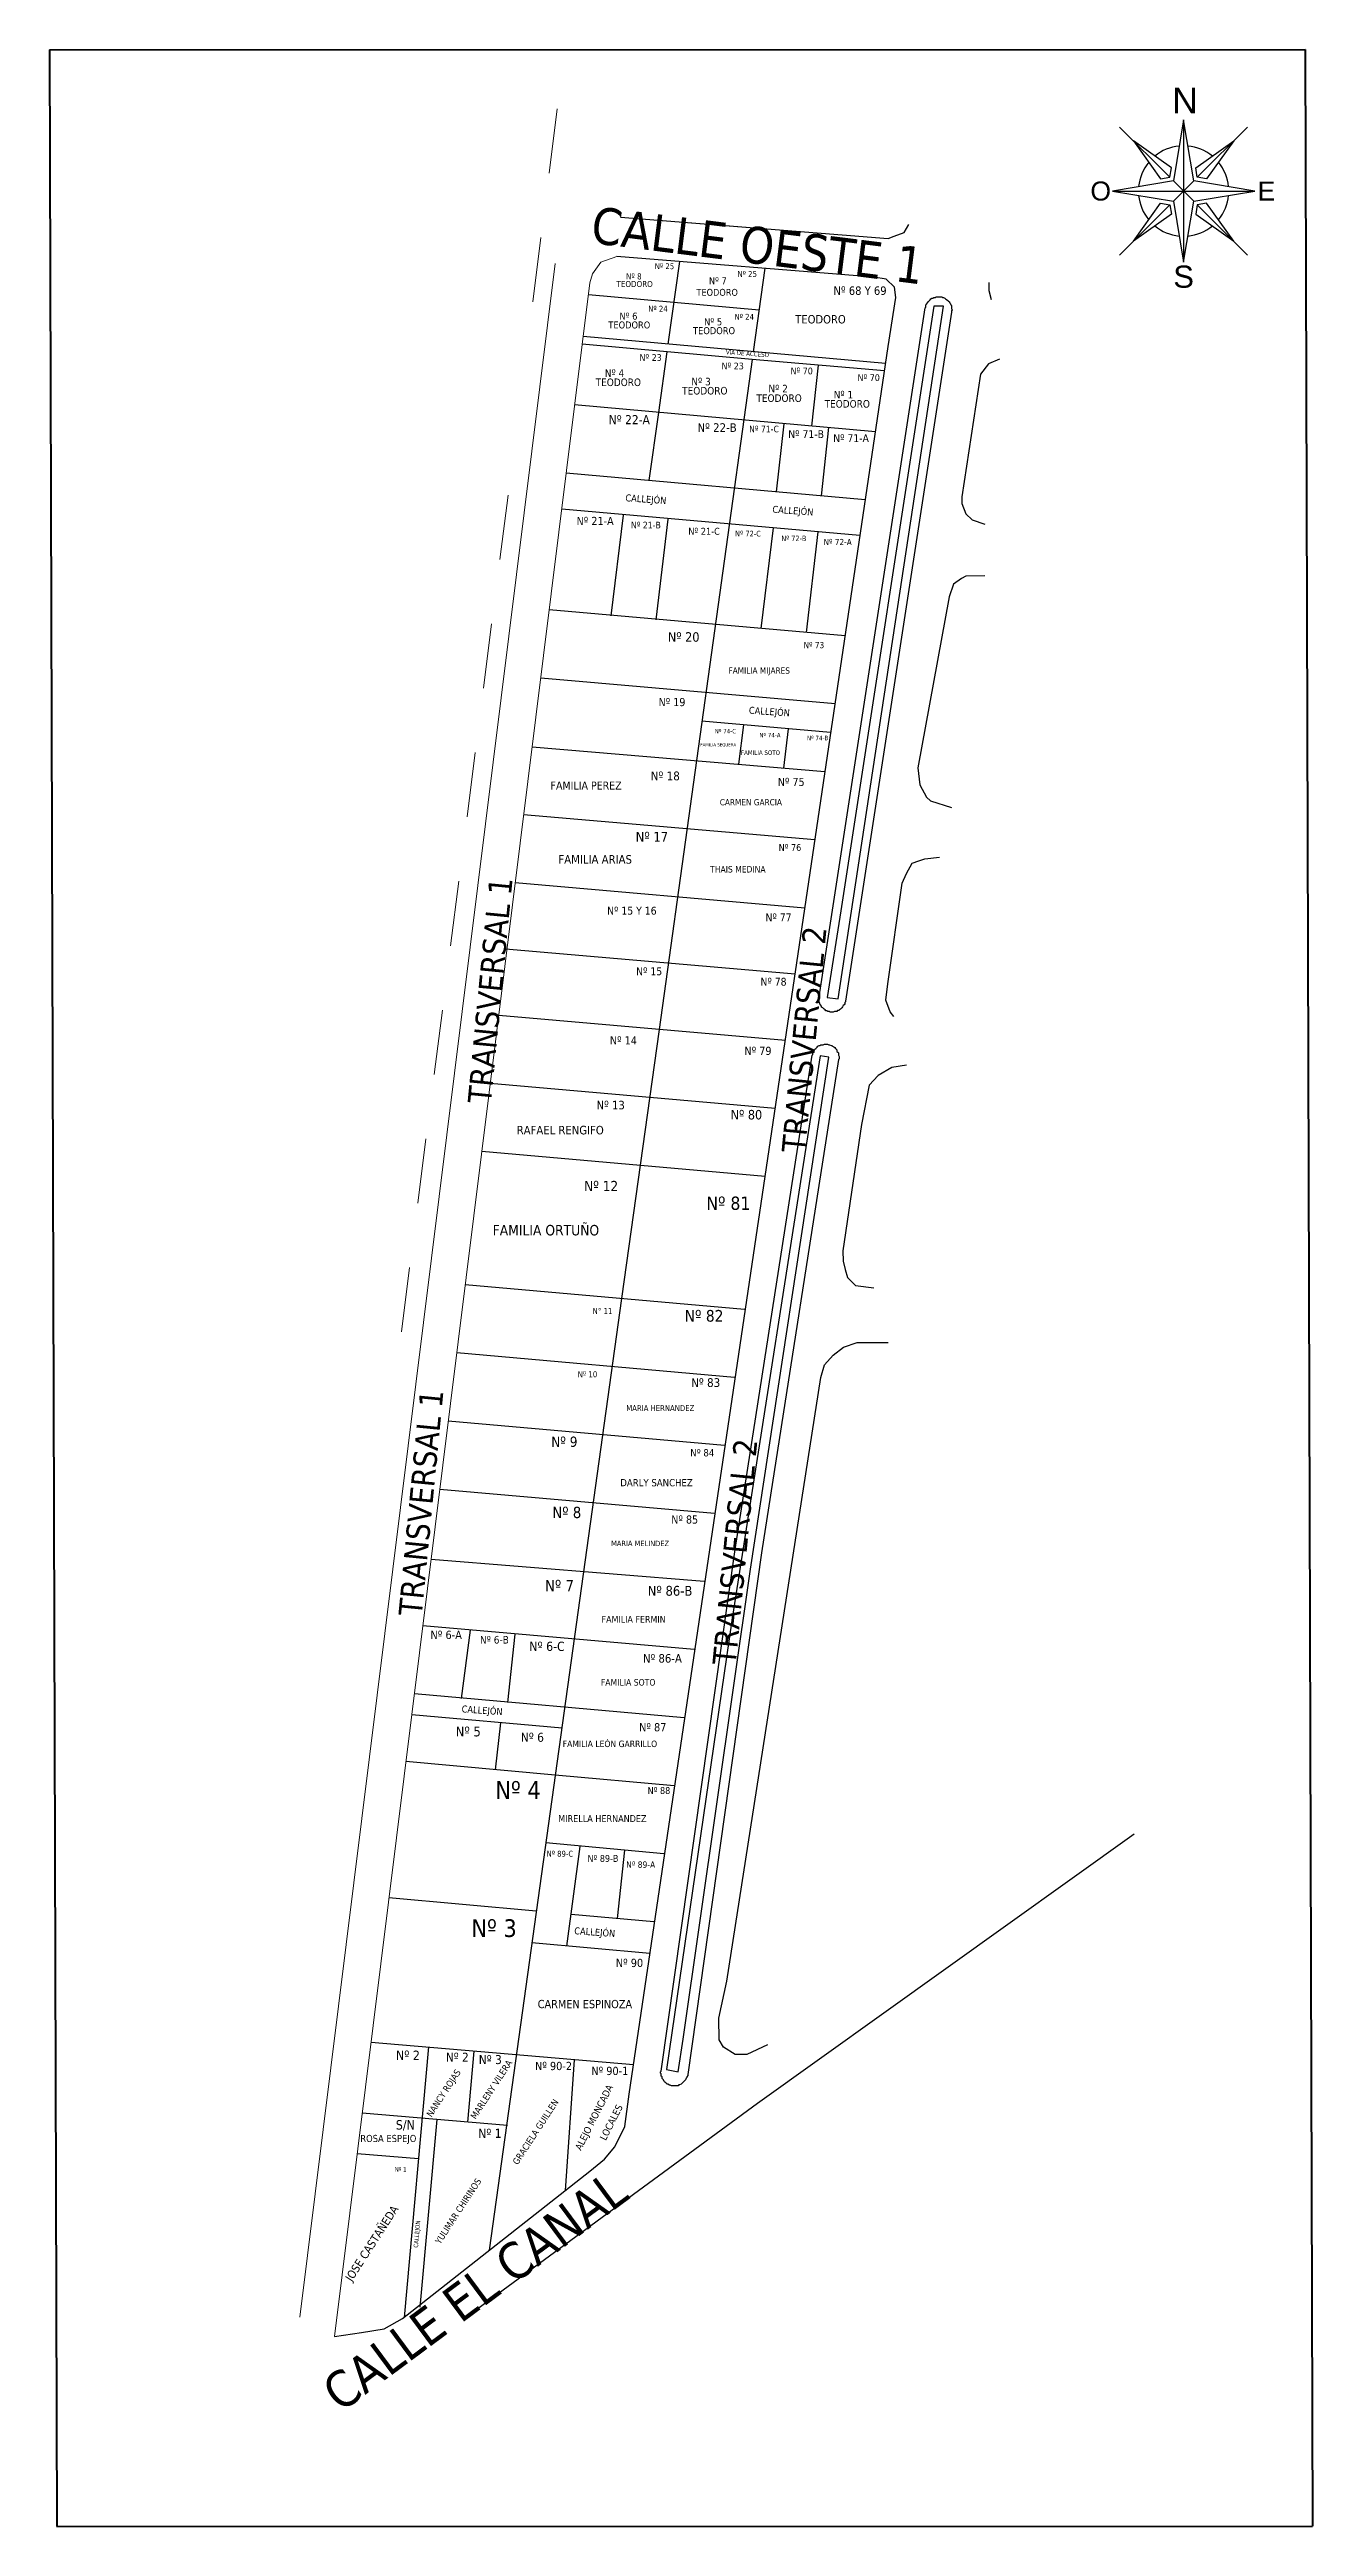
# Model space of a CAD drawing. Header units: metres. Extents: x 2 to 659295185, y -28 to 1124222152.
# Drawn here: x 667048.7 to 667237.7, y 1118986.5 to 1119357 of the extents above; entities that cross this region are included whole.
import ezdxf
from ezdxf.enums import TextEntityAlignment as Align

# ---------------------------------------------------------------- set-up
doc = ezdxf.new("R2010")
doc.units = ezdxf.units.M
doc.header["$MEASUREMENT"] = 0
doc.layers.get('0').update_dxf_attribs({"linetype": 'CONTINUOUS'})
for name, color, linetype in [('CALLES', 1, 'CONTINUOUS'), ('Cota', 3, 'CONTINUOUS'), ('MANZANA', 30, 'CONTINUOUS'), ('Parcelas', 140, 'CONTINUOUS')]:
    doc.layers.add(name, color=color, linetype=linetype)
doc.layers.add('PARCELA', color=140, linetype='CONTINUOUS', lineweight=40)
doc.styles.add('ARIAL', font='txt')
doc.styles.get("Standard").update_dxf_attribs({"font": 'tahoma.ttf'})

# ---------------------------------------------------------------- blocks, each defined once
blk = doc.blocks.new('ESTRELLA NORTE')
for p, q in [((-8.79, 8.79), (-1.88, 1.88)), ((-6.9, 6.9), (-3.16, 1.67)), ((-1.67, 3.16), (-6.9, 6.9)), ((0, 9.76), (-1.39, 1.39)), ((1.39, 1.39), (0, 9.76)), ((0, 9.76), (0, -9.76)), ((1.67, 3.16), (6.9, 6.9)), ((1.88, 1.88), (8.79, 8.79)), ((6.9, 6.9), (3.16, 1.67)), ((-1.39, 1.39), (-9.76, 0)), ((-9.76, 0), (9.76, 0)), ((-9.76, 0), (-1.39, -1.39)), ((-3.16, 1.67), (-1.88, 1.88)), ((-1.88, 1.88), (-1.67, 3.16)), ((-1.39, 1.39), (1.39, -1.39)), ((-1.39, -1.39), (1.39, 1.39)), ((-1.39, -1.39), (1.39, 1.39)), ((9.76, 0), (1.39, 1.39)), ((1.39, -1.39), (9.76, 0)), ((1.88, 1.88), (1.67, 3.16)), ((3.16, 1.67), (1.88, 1.88)), ((-8.79, -8.79), (-1.88, -1.88)), ((-6.9, -6.9), (-3.16, -1.67)), ((-1.67, -3.16), (-6.9, -6.9)), ((-3.16, -1.67), (-1.88, -1.88)), ((-1.88, -1.88), (-1.67, -3.16)), ((-1.39, -1.39), (0, -9.76)), ((0, -9.76), (1.39, -1.39)), ((1.88, -1.88), (1.67, -3.16)), ((1.67, -3.16), (6.9, -6.9)), ((3.16, -1.67), (1.88, -1.88)), ((1.88, -1.88), (8.79, -8.79)), ((6.9, -6.9), (3.16, -1.67))]:
    blk.add_line(p, q)
for major_axis, start_param, end_param in [((6.21, 0), 2.452541, 3.045246), ((-6.21, 0), -1.474449, -0.881745), ((6.21, 0), 0.881745, 1.474449), ((-6.21, 0), 3.23794, 3.830644), ((-6.21, 0), 0.096347, 0.689051), ((6.21, 0), -0.689051, -0.096347), ((-6.21, 0), 0.881745, 1.474449), ((6.21, 0), -1.474449, -0.881745)]:
    blk.add_ellipse((0, 0), major_axis=major_axis, ratio=1, start_param=start_param, end_param=end_param)
at = {"style": 'ARIAL'}
for s, height, p in [('N', 3.49, (0.18, 10.69)), ('S', 3.05, (0, -13.29))]:
    blk.add_text(s, height=height, dxfattribs=at).set_placement(p, align=Align.CENTER)
at = {"color": 7, "style": 'ARIAL'}
for s, p in [('O', (-11.39, 0)), ('E', (11.37, 0))]:
    blk.add_text(s, height=2.61, dxfattribs=at).set_placement(p, align=Align.MIDDLE)

msp = doc.modelspace()

# ---------------------------------------------------------------- linework, layer by layer
for p, q in [((667142.9772, 1119325.2882), (667141.2515, 1119312.9275)), ((667155.7564, 1119324.2655), (667154.0193, 1119311.7803)), ((667154.8875, 1119318.0202), (667129.3496, 1119320.3148)), ((667153.8315, 1119310.6453), (667128.4308, 1119312.9275)), ((667173.7942, 1119310.0035), (667128.5725, 1119314.0667)), ((667141.0927, 1119311.7899), (667139.8255, 1119302.713)), ((667153.861, 1119310.6427), (667139.917, 1119210.42)), ((667173.6325, 1119308.9122), (667153.8315, 1119310.6453)), ((667163.7135, 1119309.7803), (667162.711, 1119300.6688)), ((667172.2864, 1119299.8246), (667127.2989, 1119303.8276)), ((667139.8255, 1119302.713), (667138.4063, 1119292.5108)), ((667158.6079, 1119301.0218), (667157.4622, 1119290.8408)), ((667165.2903, 1119300.4576), (667164.178, 1119290.2326)), ((667170.7786, 1119289.6457), (667126.0276, 1119293.6064)), ((667169.9851, 1119284.2891), (667125.3586, 1119288.2278)), ((667134.5644, 1119287.3373), (667132.7195, 1119272.3028)), ((667141.2444, 1119286.7484), (667139.4626, 1119271.7083)), ((667157.0171, 1119285.4324), (667155.1723, 1119270.3978)), ((667163.6972, 1119284.8434), (667161.9153, 1119269.8034)), ((667167.7629, 1119269.2878), (667123.4874, 1119273.1838)), ((667166.2551, 1119259.1089), (667122.2185, 1119262.9824)), ((667165.5842, 1119254.8356), (667146.3327, 1119256.5328)), ((667164.7473, 1119248.93), (667120.9311, 1119252.6321)), ((667152.5489, 1119255.9847), (667151.823, 1119250.0694)), ((667159.23, 1119255.3957), (667158.5289, 1119249.4782)), ((667163.2395, 1119238.751), (667119.6709, 1119242.5002)), ((667161.7317, 1119228.5721), (667118.407, 1119232.3385)), ((667160.2643, 1119218.6662), (667116.9396, 1119222.4326)), ((667158.817, 1119208.7714), (667115.9408, 1119212.5113)), ((667139.917, 1119210.42), (667134.3152, 1119170.1563)), ((667157.3092, 1119198.5925), (667114.6744, 1119202.3298)), ((667155.8014, 1119188.4136), (667113.4068, 1119192.1383)), ((667152.7212, 1119168.5386), (667110.9283, 1119172.2118)), ((667134.3152, 1119170.1563), (667114.5101, 1119027.8066)), ((667151.2134, 1119158.3597), (667109.661, 1119162.0229)), ((667149.7055, 1119148.1807), (667108.3906, 1119151.809)), ((667148.1977, 1119138.0018), (667107.123, 1119141.6176)), ((667146.6899, 1119127.8229), (667105.8195, 1119131.1383)), ((667145.1821, 1119117.6439), (667104.5852, 1119121.2148)), ((667111.6727, 1119120.5474), (667110.3408, 1119110.3529)), ((667118.3582, 1119119.958), (667117.233, 1119109.7453)), ((667143.6743, 1119107.465), (667103.3164, 1119111.0134)), ((667125.4153, 1119105.9002), (667102.9178, 1119107.8836)), ((667116.1979, 1119106.7128), (667115.4225, 1119099.6752)), ((667124.3947, 1119098.8528), (667102.0585, 1119100.9)), ((667142.1665, 1119097.2861), (667124.3947, 1119098.8528)), ((667140.6587, 1119087.1072), (667122.9859, 1119088.7269)), ((667128.0863, 1119088.2155), (667126.0967, 1119073.3121)), ((667134.7719, 1119087.6261), (667133.6466, 1119077.4135)), ((667121.5648, 1119078.513), (667099.521, 1119080.4996)), ((667139.1508, 1119076.9282), (667126.7576, 1119078.0451)), ((667138.5699, 1119072.2125), (667120.9049, 1119073.7698)), ((667136.0988, 1119055.5303), (667096.8345, 1119058.9009)), ((667105.4376, 1119058.2144), (667101.7718, 1119017.7522)), ((667112.2353, 1119057.5788), (667111.2734, 1119046.9619)), ((667127.2474, 1119056.3107), (667125.869, 1119036.7199)), ((667117.2704, 1119046.4525), (667095.5159, 1119048.2993)), ((667106.6862, 1119047.3516), (667104.1447, 1119019.3)), ((667103.9199, 1119041.4628), (667094.7633, 1119042.2488))]:
    msp.add_line(p, q)
at = {"layer": 'MANZANA', "lineweight": -2}
for p, q in [((667134.1538, 1119331.9092), (667174.2162, 1119328.7206)), ((667176.6157, 1119329.6204), (667177.2754, 1119330.8402)), ((667174.2162, 1119328.7206), (667175.0902, 1119329.0606)), ((667175.0902, 1119329.0606), (667176.6157, 1119329.6204)), ((667172.0475, 1119322.9618), (667133.6072, 1119326.0381)), ((667173.9111, 1119322.6419), (667172.0475, 1119322.9618)), ((667175.1232, 1119321.4221), (667173.9111, 1119322.6419)), ((667174.1749, 1119312.5739), (667175.3458, 1119319.8824)), ((667175.3458, 1119319.8824), (667175.1232, 1119321.4221)), ((667189.2566, 1119322.152), (667189.2566, 1119320.9322)), ((667189.2566, 1119322.152), (667189.2566, 1119320.9322)), ((667189.2566, 1119320.9322), (667189.5947, 1119319.6125)), ((667189.2566, 1119320.9322), (667189.5947, 1119319.6125)), ((667135.4525, 1119051.1671), (667174.1749, 1119312.5739)), ((667188.0032, 1119308.4348), (667185.2326, 1119290.0585)), ((667188.0032, 1119308.4348), (667185.2326, 1119290.0585)), ((667189.1989, 1119309.9844), (667188.0032, 1119308.4348)), ((667189.1989, 1119309.9844), (667188.0032, 1119308.4348)), ((667190.8398, 1119310.6543), (667189.1989, 1119309.9844)), ((667190.8398, 1119310.6543), (667189.1989, 1119309.9844)), ((667185.2326, 1119290.0585), (667185.2409, 1119289.0687)), ((667185.2326, 1119290.0585), (667185.2409, 1119289.0687)), ((667185.2409, 1119289.0687), (667185.7933, 1119287.519)), ((667185.2409, 1119289.0687), (667185.7933, 1119287.519)), ((667185.7933, 1119287.519), (667186.7828, 1119286.6392)), ((667185.7933, 1119287.519), (667186.7828, 1119286.6392)), ((667186.7828, 1119286.6392), (667188.6464, 1119285.9893)), ((667186.7828, 1119286.6392), (667188.6464, 1119285.9893)), ((667183.3278, 1119275.1215), (667178.6194, 1119249.5567)), ((667183.3278, 1119275.1215), (667178.6194, 1119249.5567)), ((667183.9792, 1119277.0012), (667183.3278, 1119275.1215)), ((667183.9792, 1119277.0012), (667183.3278, 1119275.1215)), ((667185.1749, 1119277.891), (667183.9792, 1119277.0012)), ((667185.1749, 1119277.891), (667183.9792, 1119277.0012)), ((667185.8346, 1119278.2309), (667185.1749, 1119277.891)), ((667185.8346, 1119278.2309), (667185.1749, 1119277.891)), ((667188.6794, 1119278.2409), (667185.8346, 1119278.2309)), ((667178.6194, 1119249.5567), (667178.9575, 1119247.0073)), ((667178.6194, 1119249.5567), (667178.9575, 1119247.0073)), ((667178.9575, 1119247.0073), (667179.9553, 1119245.1376)), ((667178.9575, 1119247.0073), (667179.9553, 1119245.1376)), ((667179.9553, 1119245.1376), (667180.5077, 1119244.5878)), ((667179.9553, 1119245.1376), (667180.5077, 1119244.5878)), ((667180.5077, 1119244.5878), (667183.6906, 1119243.598)), ((667176.9373, 1119233.73), (667177.8031, 1119235.2796)), ((667176.9373, 1119233.73), (667177.8031, 1119235.2796)), ((667177.8031, 1119235.2796), (667178.7926, 1119235.6196)), ((667177.8031, 1119235.2796), (667178.7926, 1119235.6196)), ((667178.7926, 1119235.6196), (667179.6667, 1119235.9495)), ((667178.7926, 1119235.6196), (667179.6667, 1119235.9495)), ((667179.6667, 1119235.9495), (667181.8601, 1119236.1795)), ((667174.1584, 1119217.2333), (667176.2859, 1119232.2903)), ((667174.1584, 1119217.2333), (667176.2859, 1119232.2903)), ((667176.2859, 1119232.2903), (667176.9373, 1119233.73)), ((667176.2859, 1119232.2903), (667176.9373, 1119233.73)), ((667173.8451, 1119214.8038), (667174.1584, 1119217.2333)), ((667173.8451, 1119214.8038), (667174.1584, 1119217.2333)), ((667174.5048, 1119213.0342), (667173.8451, 1119214.8038)), ((667174.5048, 1119213.0342), (667173.8451, 1119214.8038)), ((667175.0572, 1119212.3743), (667174.5048, 1119213.0342)), ((667175.0572, 1119212.3743), (667174.5048, 1119213.0342)), ((667174.7686, 1119204.7459), (667172.6907, 1119203.5161)), ((667174.7686, 1119204.7459), (667172.6907, 1119203.5161)), ((667176.9538, 1119205.0858), (667174.7686, 1119204.7459)), ((667176.9538, 1119205.0858), (667174.7686, 1119204.7459)), ((667171.3796, 1119202.0764), (667170.2004, 1119196.2076)), ((667171.3796, 1119202.0764), (667170.2004, 1119196.2076)), ((667172.6907, 1119203.5161), (667171.3796, 1119202.0764)), ((667172.6907, 1119203.5161), (667171.3796, 1119202.0764)), ((667172.6907, 1119203.5161), (667172.6907, 1119203.5161)), ((667172.6907, 1119203.5161), (667172.6907, 1119203.5161)), ((667170.2004, 1119196.2076), (667167.4381, 1119177.2815)), ((667170.2004, 1119196.2076), (667167.4381, 1119177.2815)), ((667167.4381, 1119177.2815), (667167.4463, 1119175.7318)), ((667167.4381, 1119177.2815), (667167.4463, 1119175.7318)), ((667167.4463, 1119175.7318), (667167.7762, 1119174.522)), ((667167.4463, 1119175.7318), (667167.7762, 1119174.522)), ((667167.7762, 1119174.522), (667168.1142, 1119173.3023)), ((667167.7762, 1119174.522), (667168.1142, 1119173.3023)), ((667168.1142, 1119173.3023), (667169.3181, 1119172.0925)), ((667168.1142, 1119173.3023), (667169.3181, 1119172.0925)), ((667169.3181, 1119172.0925), (667172.064, 1119171.7726)), ((667169.3181, 1119172.0925), (667172.064, 1119171.7726)), ((667169.582, 1119163.5742), (667174.1832, 1119163.5942)), ((667164.1233, 1119158.3553), (667164.6592, 1119160.2349)), ((667164.1233, 1119158.3553), (667164.6592, 1119160.2349)), ((667164.6592, 1119160.2349), (667165.9703, 1119161.6846)), ((667164.6592, 1119160.2349), (667165.9703, 1119161.6846)), ((667165.9703, 1119161.6846), (667167.4958, 1119162.9044)), ((667165.9703, 1119161.6846), (667167.4958, 1119162.9044)), ((667167.4958, 1119162.9044), (667169.582, 1119163.5742)), ((667167.4958, 1119162.9044), (667169.582, 1119163.5742)), ((667150.0641, 1119068.0437), (667164.1233, 1119158.3553)), ((667150.0641, 1119068.0437), (667164.1233, 1119158.3553)), ((667154.6323, 1119049.8174), (667211.0009, 1119090.0992)), ((667148.8767, 1119062.5048), (667150.0641, 1119068.0437)), ((667148.8767, 1119062.5048), (667150.0641, 1119068.0437)), ((667148.8932, 1119059.2955), (667148.8767, 1119062.5048)), ((667148.8932, 1119059.2955), (667148.8767, 1119062.5048)), ((667149.5611, 1119058.1957), (667148.8932, 1119059.2955)), ((667149.5611, 1119058.1957), (667148.8932, 1119059.2955)), ((667151.3175, 1119057.0959), (667149.5611, 1119058.1957)), ((667151.3175, 1119057.0959), (667149.5611, 1119058.1957)), ((667153.0656, 1119057.1059), (667151.3175, 1119057.0959)), ((667153.0656, 1119057.1059), (667151.3175, 1119057.0959)), ((667156.133, 1119058.5556), (667153.0656, 1119057.1059)), ((667156.133, 1119058.5556), (667153.0656, 1119057.1059)), ((667111.9271, 1119018.4338), (667154.6323, 1119049.8174)), ((667111.9271, 1119018.4338), (667154.6323, 1119049.8174)), ((667134.8175, 1119046.2981), (667135.4525, 1119051.1671)), ((667133.292, 1119043.2987), (667134.8175, 1119046.2981)), ((667129.5897, 1119039.6395), (667131.7666, 1119041.4191)), ((667131.7666, 1119041.4191), (667133.292, 1119043.2987)), ((667101.5208, 1119017.614), (667129.5897, 1119039.6395)), ((667091.3623, 1119014.9057), (667095.3941, 1119015.4844)), ((667095.3941, 1119015.4844), (667098.7914, 1119016.0543)), ((667098.7914, 1119016.0543), (667101.5208, 1119017.614))]:
    msp.add_line(p, q, dxfattribs=at)
at = {"layer": 'MANZANA', "lineweight": 0}
for p, q in [((667086.1902, 1119017.8112), (667124.3968, 1119324.9835)), ((667091.3623, 1119014.9057), (667129.5689, 1119322.078))]:
    msp.add_line(p, q, dxfattribs=at)
msp.add_lwpolyline([(667129.5689, 1119322.078), (667129.9784, 1119323.4437), (667131.2264, 1119325.2075), (667133.6072, 1119326.0381)], dxfattribs=at)
at = {"layer": 'MANZANA', "linetype": 'Continuous', "lineweight": -2}
for points in [[(667163.8676, 1119215.3137), (667179.7409, 1119318.3527), (667179.8481, 1119318.4627), (667179.8481, 1119318.6827), (667179.8481, 1119318.7926), (667179.9553, 1119318.9026), (667180.0625, 1119319.1226), (667180.1697, 1119319.2326), (667180.2851, 1119319.3525), (667180.3923, 1119319.4625), (667180.4995, 1119319.5725), (667180.6067, 1119319.6825), (667180.7139, 1119319.7924), (667180.9365, 1119319.7924), (667181.0437, 1119319.9024), (667181.2664, 1119319.9024), (667181.3736, 1119320.0124), (667181.5962, 1119320.0224), (667181.7034, 1119320.0224), (667181.9178, 1119320.0224), (667182.0332, 1119320.0224), (667182.2476, 1119320.0224), (667182.3631, 1119319.9124), (667182.4703, 1119319.9124), (667182.6929, 1119319.8024), (667182.8001, 1119319.6925), (667182.9073, 1119319.5825), (667183.1299, 1119319.4725), (667183.2371, 1119319.3625), (667183.3526, 1119319.2526), (667183.3526, 1119319.1426), (667183.4598, 1119319.0326), (667183.567, 1119318.8126), (667183.6824, 1119318.7027), (667183.6824, 1119318.5927), (667183.6824, 1119318.3727), (667183.6824, 1119318.2528), (667183.7896, 1119318.0328), (667183.6824, 1119317.9228), (667183.6824, 1119317.7029), (667167.8174, 1119214.6638), (667167.8174, 1119214.5539), (667167.7102, 1119214.4439), (667167.7102, 1119214.2239), (667167.603, 1119214.114), (667167.4876, 1119214.004), (667167.3804, 1119213.774), (667167.2732, 1119213.664), (667167.166, 1119213.5541), (667167.0588, 1119213.4441), (667166.9433, 1119213.3341), (667166.8361, 1119213.2241), (667166.6217, 1119213.2241), (667166.5063, 1119213.1142), (667166.2919, 1119213.1142), (667166.1765, 1119213.1142), (667165.9621, 1119212.9942), (667165.8549, 1119212.9942), (667165.6322, 1119212.9942), (667165.525, 1119212.9942), (667165.4096, 1119213.1042), (667165.1952, 1119213.1042), (667165.088, 1119213.2141), (667164.8654, 1119213.2141), (667164.7582, 1119213.3241), (667164.6427, 1119213.4341), (667164.5355, 1119213.5441), (667164.4283, 1119213.654), (667164.2057, 1119213.764), (667164.2057, 1119213.874), (667164.0903, 1119214.094), (667163.9831, 1119214.2039), (667163.9831, 1119214.3139), (667163.8759, 1119214.5339), (667163.8759, 1119214.6438), (667163.8676, 1119214.8738), (667163.8676, 1119214.9838), (667163.8676, 1119215.2037)], [(667163.8676, 1119215.3137), (667179.7409, 1119318.3527), (667179.8481, 1119318.4627), (667179.8481, 1119318.6827), (667179.8481, 1119318.7926), (667179.9553, 1119318.9026), (667180.0625, 1119319.1226), (667180.1697, 1119319.2326), (667180.2851, 1119319.3525), (667180.3923, 1119319.4625), (667180.4995, 1119319.5725), (667180.6067, 1119319.6825), (667180.7139, 1119319.7924), (667180.9365, 1119319.7924), (667181.0437, 1119319.9024), (667181.2664, 1119319.9024), (667181.3736, 1119320.0124), (667181.5962, 1119320.0224), (667181.7034, 1119320.0224), (667181.9178, 1119320.0224), (667182.0332, 1119320.0224), (667182.2476, 1119320.0224), (667182.3631, 1119319.9124), (667182.4703, 1119319.9124), (667182.6929, 1119319.8024), (667182.8001, 1119319.6925), (667182.9073, 1119319.5825), (667183.1299, 1119319.4725), (667183.2371, 1119319.3625), (667183.3526, 1119319.2526), (667183.3526, 1119319.1426), (667183.4598, 1119319.0326), (667183.567, 1119318.8126), (667183.6824, 1119318.7027), (667183.6824, 1119318.5927), (667183.6824, 1119318.3727), (667183.6824, 1119318.2528), (667183.7896, 1119318.0328), (667183.6824, 1119317.9228), (667183.6824, 1119317.7029), (667167.8174, 1119214.6638), (667167.8174, 1119214.5539), (667167.7102, 1119214.4439), (667167.7102, 1119214.2239), (667167.603, 1119214.114), (667167.4876, 1119214.004), (667167.3804, 1119213.774), (667167.2732, 1119213.664), (667167.166, 1119213.5541), (667167.0588, 1119213.4441), (667166.9433, 1119213.3341), (667166.8361, 1119213.2241), (667166.6217, 1119213.2241), (667166.5063, 1119213.1142), (667166.2919, 1119213.1142), (667166.1765, 1119213.1142), (667165.9621, 1119212.9942), (667165.8549, 1119212.9942), (667165.6322, 1119212.9942), (667165.525, 1119212.9942), (667165.4096, 1119213.1042), (667165.1952, 1119213.1042), (667165.088, 1119213.2141), (667164.8654, 1119213.2141), (667164.7582, 1119213.3241), (667164.6427, 1119213.4341), (667164.5355, 1119213.5441), (667164.4283, 1119213.654), (667164.2057, 1119213.764), (667164.2057, 1119213.874), (667164.0903, 1119214.094), (667163.9831, 1119214.2039), (667163.9831, 1119214.3139), (667163.8759, 1119214.5339), (667163.8759, 1119214.6438), (667163.8676, 1119214.8738), (667163.8676, 1119214.9838), (667163.8676, 1119215.2037)], [(667166.7207, 1119214.9938), (667182.4785, 1119318.5827), (667181.052, 1119318.5827), (667167.1, 1119228.1511), (667165.0715, 1119215.2037)], [(667166.7207, 1119214.9938), (667182.4785, 1119318.5827), (667181.052, 1119318.5827), (667167.1, 1119228.1511), (667165.0715, 1119215.2037)], [(667166.7619, 1119205.9256), (667155.2507, 1119132.1006), (667144.2095, 1119054.0765), (667144.2095, 1119053.9666), (667144.0941, 1119053.7466), (667144.1023, 1119053.6366), (667143.9869, 1119053.5266), (667143.8797, 1119053.3067), (667143.7725, 1119053.1967), (667143.6653, 1119053.0767), (667143.5499, 1119052.9668), (667143.4427, 1119052.8568), (667143.3355, 1119052.7468), (667143.2283, 1119052.6368), (667143.0056, 1119052.5268), (667142.8984, 1119052.5268), (667142.7913, 1119052.4169), (667142.5686, 1119052.4169), (667142.4614, 1119052.4169), (667142.2388, 1119052.4069), (667142.1316, 1119052.4069), (667141.9089, 1119052.4069), (667141.8018, 1119052.4069), (667141.5791, 1119052.5168), (667141.4719, 1119052.5168), (667141.2575, 1119052.6268), (667141.1421, 1119052.6268), (667141.0349, 1119052.7368), (667140.9277, 1119052.8468), (667140.8123, 1119052.9568), (667140.7051, 1119053.0667), (667140.5896, 1119053.2867), (667140.4824, 1119053.3967), (667140.3752, 1119053.5066), (667140.3752, 1119053.7266), (667140.2598, 1119053.8366), (667140.2598, 1119053.9466), (667140.2598, 1119054.1765), (667140.1526, 1119054.2865), (667140.1526, 1119054.5064), (667140.2598, 1119054.6164), (667151.3092, 1119132.6405), (667151.3092, 1119132.6405), (667151.3092, 1119132.6405), (667162.8122, 1119206.5655), (667162.9194, 1119206.6755), (667162.9194, 1119206.7954), (667163.0266, 1119207.0154), (667163.0266, 1119207.1254), (667163.142, 1119207.2354), (667163.2492, 1119207.4553), (667163.3564, 1119207.5653), (667163.4636, 1119207.6753), (667163.5708, 1119207.7852), (667163.6862, 1119207.9052), (667163.9006, 1119208.0152), (667164.0078, 1119208.0152), (667164.1233, 1119208.1252), (667164.3376, 1119208.1252), (667164.4531, 1119208.1252), (667164.6675, 1119208.2352), (667164.7747, 1119208.2352), (667164.9973, 1119208.2352), (667165.1045, 1119208.2352), (667165.3271, 1119208.1252), (667165.4343, 1119208.1252), (667165.657, 1119208.0152), (667165.7642, 1119208.0152), (667165.8714, 1119207.9052), (667166.094, 1119207.8052), (667166.2012, 1119207.6953), (667166.3166, 1119207.5753), (667166.4238, 1119207.4653), (667166.531, 1119207.3553), (667166.5393, 1119207.1354), (667166.6465, 1119207.0254), (667166.7537, 1119206.9154), (667166.7537, 1119206.6955), (667166.7537, 1119206.5855), (667166.8691, 1119206.3655), (667166.8691, 1119206.2556), (667166.8691, 1119206.0356), (667166.7619, 1119205.9256)], [(667166.7619, 1119205.9256), (667155.2507, 1119132.1006), (667144.2095, 1119054.0765), (667144.2095, 1119053.9666), (667144.0941, 1119053.7466), (667144.1023, 1119053.6366), (667143.9869, 1119053.5266), (667143.8797, 1119053.3067), (667143.7725, 1119053.1967), (667143.6653, 1119053.0767), (667143.5499, 1119052.9668), (667143.4427, 1119052.8568), (667143.3355, 1119052.7468), (667143.2283, 1119052.6368), (667143.0056, 1119052.5268), (667142.8984, 1119052.5268), (667142.7913, 1119052.4169), (667142.5686, 1119052.4169), (667142.4614, 1119052.4169), (667142.2388, 1119052.4069), (667142.1316, 1119052.4069), (667141.9089, 1119052.4069), (667141.8018, 1119052.4069), (667141.5791, 1119052.5168), (667141.4719, 1119052.5168), (667141.2575, 1119052.6268), (667141.1421, 1119052.6268), (667141.0349, 1119052.7368), (667140.9277, 1119052.8468), (667140.8123, 1119052.9568), (667140.7051, 1119053.0667), (667140.5896, 1119053.2867), (667140.4824, 1119053.3967), (667140.3752, 1119053.5066), (667140.3752, 1119053.7266), (667140.2598, 1119053.8366), (667140.2598, 1119053.9466), (667140.2598, 1119054.1765), (667140.1526, 1119054.2865), (667140.1526, 1119054.5064), (667140.2598, 1119054.6164), (667151.3092, 1119132.6405), (667151.3092, 1119132.6405), (667151.3092, 1119132.6405), (667162.8122, 1119206.5655), (667162.9194, 1119206.6755), (667162.9194, 1119206.7954), (667163.0266, 1119207.0154), (667163.0266, 1119207.1254), (667163.142, 1119207.2354), (667163.2492, 1119207.4553), (667163.3564, 1119207.5653), (667163.4636, 1119207.6753), (667163.5708, 1119207.7852), (667163.6862, 1119207.9052), (667163.9006, 1119208.0152), (667164.0078, 1119208.0152), (667164.1233, 1119208.1252), (667164.3376, 1119208.1252), (667164.4531, 1119208.1252), (667164.6675, 1119208.2352), (667164.7747, 1119208.2352), (667164.9973, 1119208.2352), (667165.1045, 1119208.2352), (667165.3271, 1119208.1252), (667165.4343, 1119208.1252), (667165.657, 1119208.0152), (667165.7642, 1119208.0152), (667165.8714, 1119207.9052), (667166.094, 1119207.8052), (667166.2012, 1119207.6953), (667166.3166, 1119207.5753), (667166.4238, 1119207.4653), (667166.531, 1119207.3553), (667166.5393, 1119207.1354), (667166.6465, 1119207.0254), (667166.7537, 1119206.9154), (667166.7537, 1119206.6955), (667166.7537, 1119206.5855), (667166.8691, 1119206.3655), (667166.8691, 1119206.2556), (667166.8691, 1119206.0356), (667166.7619, 1119205.9256)], [(667165.3354, 1119206.2456), (667164.0161, 1119206.4655), (667150.8062, 1119122.0127), (667141.0266, 1119054.8364), (667142.783, 1119054.5164), (667143.5251, 1119059.3854), (667153.618, 1119129.6611)], [(667165.3354, 1119206.2456), (667164.0161, 1119206.4655), (667150.8062, 1119122.0127), (667141.0266, 1119054.8364), (667142.783, 1119054.5164), (667143.5251, 1119059.3854), (667153.618, 1119129.6611)]]:
    msp.add_lwpolyline(points, close=True, dxfattribs=at)
at = {"layer": 'PARCELA'}
for p, q in [((667048.7423, 1119356.9259), (667236.5717, 1119356.9882)), ((667048.7423, 1119356.9259), (667049.8437, 1118986.4901)), ((667236.5717, 1119356.9882), (667237.6731, 1118986.5523)), ((667049.8437, 1118986.4901), (667237.6731, 1118986.5523))]:
    msp.add_line(p, q, dxfattribs=at)
at = {"layer": 'Parcelas', "lineweight": 0}
for p, q in [((667123.4774, 1119338.4992), (667124.7055, 1119348.1288)), ((667121.0213, 1119319.24), (667122.2494, 1119328.8696)), ((667116.1091, 1119280.7215), (667117.3371, 1119290.3511)), ((667113.653, 1119261.4622), (667114.881, 1119271.0918)), ((667111.1968, 1119242.203), (667112.4249, 1119251.8326)), ((667108.7407, 1119222.9437), (667109.9688, 1119232.5733)), ((667106.2846, 1119203.6845), (667107.5127, 1119213.3141)), ((667103.8285, 1119184.4252), (667105.0566, 1119194.0548)), ((667101.3724, 1119165.166), (667102.6004, 1119174.7956))]:
    msp.add_line(p, q, dxfattribs=at)
at = {"layer": 'Parcelas'}
for q in [(667174.2162, 1119328.7206), (667154.1805, 1119330.3153)]:
    msp.add_line((667134.1538, 1119331.9092), q, dxfattribs=at)

# ---------------------------------------------------------------- block references
at = {"layer": 'MANZANA', "color": 20, "xscale": 1.089035049198118, "yscale": 1.089035049198118, "zscale": 1.089035049198118}
msp.add_blockref('ESTRELLA NORTE', (667218.3977, 1119335.8277), dxfattribs=at)

# ---------------------------------------------------------------- texts
at = {"layer": 'CALLES', "color": 0}
for s, height, rotation, p in [('CALLE OESTE 1', 5.501231, 352.810288, (667129.5538, 1119328.1019)), ('TRANSVERSAL 1', 3.5001, 84.485483, (667114.7685, 1119199.2365)), ('TRANSVERSAL 2', 3.5001, 84.485483, (667161.7362, 1119191.89)), ('TRANSVERSAL 1', 3.5001, 84.485483, (667104.4186, 1119122.5842)), ('TRANSVERSAL 2', 3.5001, 84.485483, (667151.3862, 1119115.2377)), ('CALLE EL CANAL', 5.501231, 36.571931, (667092.2795, 1119003.4362))]:
    msp.add_text(s, height=height, rotation=rotation, dxfattribs=at).set_placement(p)
at = {"layer": 'Cota', "lineweight": 0, "attachment_point": 1}
for s, width, insert, char_height in [('Nº 8', 17.52809, (667134.9962, 1119323.5094), 0.908), ('Nº 25', 17.52809, (667139.2769, 1119325.0162), 0.87728), ('\\pi1.023;Nº 7\\P\\pi-0.84901;TEODORO', 4.769093, (667146.3655, 1119322.917), 1.036994), ('Nº 25', 17.52809, (667151.6563, 1119323.8638), 0.87728), ('TEODORO', 17.52809, (667133.5579, 1119322.3708), 0.908), ('Nº 68 Y 69', 17.52809, (667166.0216, 1119321.5576), 1.26305), ('TEODORO', 17.52809, (667132.34, 1119316.3155), 1.0487), ('Nº 6', 17.52809, (667134.0011, 1119317.6306), 1.0487), ('Nº 24', 17.52809, (667138.3094, 1119318.6527), 0.87728), ('Nº 5', 17.52809, (667146.6706, 1119316.7852), 1.05267), ('Nº 24', 17.52809, (667151.2134, 1119317.4438), 0.87728), ('TEODORO', 17.52809, (667160.2986, 1119317.2746), 1.26305), ('TEODORO', 17.52809, (667145.0032, 1119315.4652), 1.05267), ('Nº 4', 17.52809, (667131.8087, 1119309.1559), 1.13451), ('Nº 23', 5.477202, (667136.9963, 1119311.4266), 1.00522), ('Nº 23', 17.52809, (667149.2776, 1119310.156), 1.00522), ('Nº 70', 17.52809, (667159.5966, 1119309.4167), 1.00522), ('Nº 70', 17.52809, (667169.6218, 1119308.417), 1.00522), ('TEODORO', 17.52809, (667130.4388, 1119307.7858), 1.13451), ('TEODORO', 17.52809, (667143.3808, 1119306.5217), 1.13451), ('Nº 3', 17.52809, (667144.7506, 1119307.8918), 1.13451), ('TEODORO', 17.52809, (667154.4897, 1119305.4128), 1.13451), ('Nº 2', 17.52809, (667156.2867, 1119306.8354), 1.13451), ('TEODORO', 17.52809, (667164.6843, 1119304.5605), 1.13451), ('Nº 1', 17.52809, (667166.0541, 1119305.9306), 1.13451), ('Nº 22-A', 17.52809, (667132.3929, 1119302.301), 1.35289), ('Nº 22-B', 17.52809, (667145.6822, 1119301.086), 1.28681), ('Nº 71-C', 17.52809, (667153.3934, 1119300.7167), 0.97695), ('Nº 71-B', 17.52809, (667159.2515, 1119300.0507), 1.1758), ('Nº 71-A', 17.52809, (667165.97, 1119299.4491), 1.1758), ('Nº 21-A', 17.52809, (667127.5831, 1119287.0832), 1.221), ('Nº 21-B', 17.52809, (667135.7151, 1119286.3513), 0.98423), ('Nº 21-C', 17.52809, (667144.3081, 1119285.4465), 1.03106), ('Nº 72-C', 17.52809, (667151.2969, 1119285.0028), 0.84473), ('Nº 72-B', 17.52809, (667158.2156, 1119284.2785), 0.82247), ('Nº 72-A', 17.52809, (667164.5377, 1119283.786), 0.92681), ('Nº 20', 17.52809, (667141.2435, 1119269.8313), 1.42513), ('Nº 73', 17.52809, (667161.5449, 1119268.3759), 0.93128), ('\\pt3.7251;FAMILIA MIJARES', 17.52809, (667150.3118, 1119264.5626), 0.931277), ('Nº 19', 17.52809, (667139.8554, 1119259.9905), 1.21022), ('\\pt1.913;FAMILIA SEQUERA', 17.52809, (667146.1063, 1119253.2331), 0.478243), ('Nº 74-C', 17.52809, (667148.2552, 1119255.3649), 0.66716), ('Nº 74-A', 17.52809, (667154.9278, 1119254.7604), 0.66716), ('Nº 74-B', 17.52809, (667162.0558, 1119254.3418), 0.66716), ('Nº 18', 17.52809, (667138.676, 1119248.9911), 1.3148), ('\\pt2.6686;FAMILIA SOTO', 17.52809, (667152.1718, 1119252.145), 0.667156), ('\\pt4.797;FAMILIA PEREZ', 17.52809, (667123.6941, 1119247.5004), 1.199256), ('Nº 75', 17.52809, (667157.6915, 1119248.0396), 1.20892), ('CARMEN GARCIA', 17.52809, (667149.0076, 1119244.8672), 0.931277), ('Nº 17', 17.52809, (667136.4277, 1119239.9663), 1.4642), ('Nº 76', 17.52809, (667157.8151, 1119238.1358), 1.02131), ('\\pt5.1375;FAMILIA ARIAS', 17.52809, (667124.865, 1119236.4984), 1.284378), ('THAIS MEDINA', 17.52809, (667147.5622, 1119234.8539), 0.965345), ('Nº 15 Y 16', 17.52809, (667132.152, 1119228.766), 1.1779), ('Nº 77 ', 17.52809, (667155.8448, 1119227.757), 1.1779), ('Nº 15 ', 17.52809, (667136.4877, 1119219.6989), 1.1779), ('Nº 78', 17.52809, (667155.0949, 1119218.1386), 1.1779), ('Nº 14', 17.52809, (667132.5669, 1119209.3927), 1.22358), ('Nº 79', 17.52809, (667152.6941, 1119207.8241), 1.22358), ('Nº 13', 17.52809, (667130.575, 1119199.7417), 1.27578), ('Nº 80', 17.52809, (667150.635, 1119198.3729), 1.42181), ('RAFAEL RENGIFO', 17.52809, (667118.6333, 1119195.9946), 1.275778), ('\\pt16.883;Nº 12', 17.52809, (667128.7172, 1119187.7631), 1.534824), ('Nº 81', 17.52809, (667146.9995, 1119185.4161), 1.98614), ('FAMILIA ORTUÑO', 17.52809, (667115.0309, 1119181.171), 1.56497), ('\\pt9.7632;N° 11', 17.52809, (667129.9851, 1119168.7409), 0.887564), ('Nº 82', 17.52809, (667143.7514, 1119168.4547), 1.75121), ('\\pt9.7632;Nº 10 ', 17.52809, (667127.7445, 1119159.2827), 0.887564), ('Nº 83', 17.52809, (667144.7293, 1119158.2449), 1.31083), ('MARIA HERNANDEZ', 17.52809, (667135.0183, 1119154.2134), 0.872142), ('Nº 9', 17.52809, (667123.7856, 1119149.5151), 1.53426), ('Nº 84', 17.52809, (667144.5955, 1119147.6328), 1.08388), ('DARLY SANCHEZ', 17.52809, (667134.1286, 1119143.1628), 1.08388), ('\\pt3.3905;Nº 8', 17.52809, (667123.9461, 1119139.0168), 1.695238), ('Nº 85', 17.52809, (667141.7546, 1119137.7104), 1.21098), ('MARIA MELINDEZ', 17.52809, (667132.7511, 1119133.9301), 0.804969), ('Nº 7 ', 17.52809, (667122.8538, 1119128.0747), 1.69524), ('Nº 86-B', 17.52809, (667138.2276, 1119127.1803), 1.46822), ('Nº 6-A', 17.52809, (667105.7271, 1119120.4789), 1.23851), ('Nº 6-B', 17.52809, (667113.136, 1119119.6907), 1.13532), ('FAMILIA FERMIN', 17.52809, (667131.3272, 1119122.6848), 1.00493), ('Nº 6-C', 17.52809, (667120.5172, 1119118.8317), 1.38827), ('Nº 86-A', 17.52809, (667137.5179, 1119116.982), 1.27927), ('FAMILIA SOTO', 17.52809, (667131.2184, 1119113.245), 0.976408), ('Nº 5', 17.52809, (667109.5075, 1119106.1342), 1.464), ('Nº 6', 17.52809, (667119.248, 1119105.2112), 1.34813), ('FAMILIA LEÓN GARRILLO ', 17.52809, (667125.5133, 1119104.0394), 0.968549), ('Nº 87', 17.52809, (667136.9458, 1119106.6554), 1.22908), ('Nº 4', 17.52809, (667115.4175, 1119097.9766), 2.6583), ('Nº 88', 17.52809, (667138.2126, 1119097.0762), 1.02279), ('MIRELLA HERNANDEZ ', 17.52809, (667124.8441, 1119092.893), 1.022789), ('Nº 89-C', 17.52809, (667123.1022, 1119087.5562), 0.8713), ('Nº 89-B', 17.52809, (667129.2219, 1119086.9199), 1.01608), ('Nº 89-A', 17.52809, (667135.0014, 1119085.9643), 0.95642), ('Nº 3', 17.52809, (667111.8559, 1119077.3091), 2.64393), ('Nº 90', 17.52809, (667133.4573, 1119071.4035), 1.23335), ('CARMEN ESPINOZA', 17.52809, (667121.7703, 1119065.2493), 1.233355), ('Nº 2', 17.52809, (667100.5731, 1119057.6703), 1.39314), ('Nº 2', 17.52809, (667108.0355, 1119057.3612), 1.33163), ('Nº 3', 17.52809, (667112.9561, 1119057.0011), 1.34433), ('Nº 90-2', 17.52809, (667121.3698, 1119055.9868), 1.23335), ('Nº 90-1', 17.52809, (667129.7918, 1119055.2513), 1.23335), ('ROSA ESPEJO', 17.52809, (667095.2278, 1119045.0591), 1.061421), ('S/N', 17.52809, (667100.5416, 1119047.2709), 1.40509), ('Nº 1', 17.52809, (667112.8822, 1119045.9784), 1.35885), ('Nº 1', 17.52809, (667100.3748, 1119040.2378), 0.66716)]:
    msp.add_mtext_dynamic_manual_height_columns(s, width=width, gutter_width=9.6186, heights=[0], dxfattribs=dict(at, insert=insert, char_height=char_height))
for s, width, insert, char_height, rotation in [('VÍA DE ACCESO', 7.590476, (667149.9492, 1119312.0876), 0.667156, 355.913351), ('CALLEJÓN ', 17.52809, (667134.9354, 1119290.4736), 1.04812, 355.913351), ('CALLEJÓN ', 17.52809, (667156.9292, 1119288.7589), 1.04812, 355.913351), ('CALLEJÓN ', 17.52809, (667153.4105, 1119258.7045), 1.04812, 355.913351), ('CALLEJÓN ', 17.52809, (667110.4366, 1119109.3203), 1.04812, 355.913351), ('CALLEJÓN ', 17.52809, (667127.2841, 1119076.1316), 1.04812, 355.913351), ('NANCY ROJAS ', 17.52809, (667105.0475, 1119048.1836), 0.997277, 56.886418), ('MARLENY VILERA ', 17.52809, (667111.6348, 1119047.8672), 0.997277, 56.886418), ('GRACIELA GUILLEN ', 17.52809, (667117.9347, 1119041.0427), 0.997277, 56.886418), ('ALEJO MONCADA', 17.52809, (667127.2803, 1119043.135), 1.069918, 63.123376), ('LOCALES', 17.52809, (667130.9871, 1119044.612), 1.06992, 63.123376), ('YULIMAR CHIRINOS ', 17.52809, (667106.3517, 1119029.1724), 0.997277, 56.886418), ('JOSE CASTAÑEDA ', 17.52809, (667092.8844, 1119023.7127), 1.254306, 57.129841), ('CALLEJON ', 17.52809, (667103.1952, 1119028.2132), 0.66716, 85.191271)]:
    msp.add_mtext_dynamic_manual_height_columns(s, width=width, gutter_width=9.6186, heights=[0], dxfattribs=dict(at, insert=insert, char_height=char_height, rotation=rotation))

doc.saveas('drawing.dxf')
